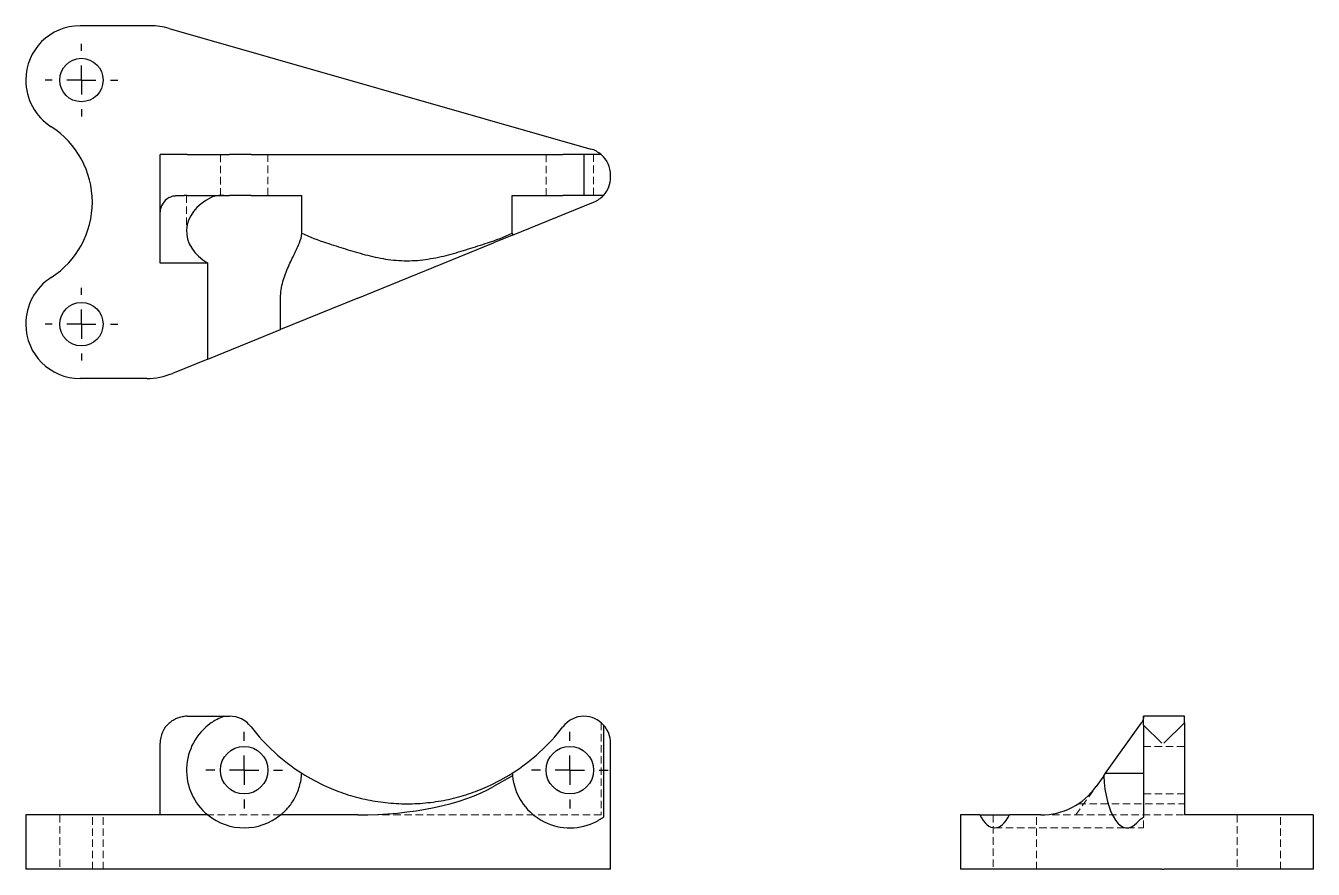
# Model space of a CAD drawing. Header units: millimetres. Extents: x 33 to 253, y 44 to 188.
import ezdxf

# ---------------------------------------------------------------- set-up
doc = ezdxf.new("R2010")
doc.units = ezdxf.units.MM
doc.linetypes.add('HIDDEN', pattern=[1.905, 1.27, -0.635])
doc.layers.add('10', color=7, linetype='Continuous')

# ---------------------------------------------------------------- blocks, each defined once
blk = doc.blocks.new('SW_CENTERMARKSYMBOL_0')
at = {"layer": '10', "color": 0}
for p, q in [((0, 5), (0, 6.56)), ((0, 0), (0, 2.5)), ((-5, 0), (-6.56, 0)), ((0, 0), (-2.5, 0)), ((0, 0), (0, -2.5)), ((0, 0), (2.5, 0)), ((5, 0), (6.56, 0)), ((0, -5), (0, -6.56))]:
    blk.add_line(p, q, dxfattribs=at)
blk = doc.blocks.new('SW_CENTERMARKSYMBOL_1')
at = {"layer": '10', "color": 0}
for p, q in [((0, 5), (0, 6.56)), ((0, 0), (0, 2.5)), ((-5, 0), (-6.56, 0)), ((0, 0), (-2.5, 0)), ((0, 0), (0, -2.5)), ((0, 0), (2.5, 0)), ((5, 0), (6.56, 0)), ((0, -5), (0, -6.56))]:
    blk.add_line(p, q, dxfattribs=at)
blk = doc.blocks.new('SW_CENTERMARKSYMBOL_2')
at = {"layer": '10', "color": 0}
for p, q in [((0, 5), (0, 6.21)), ((0, 0), (0, 2.5)), ((-5, 0), (-6.21, 0)), ((0, 0), (-2.5, 0)), ((0, 0), (0, -2.5)), ((0, 0), (2.5, 0)), ((5, 0), (6.21, 0)), ((0, -5), (0, -6.21))]:
    blk.add_line(p, q, dxfattribs=at)
blk = doc.blocks.new('SW_CENTERMARKSYMBOL_3')
at = {"layer": '10', "color": 0}
for p, q in [((0, 5), (0, 6.21)), ((0, 0), (0, 2.5)), ((-5, 0), (-6.21, 0)), ((0, 0), (-2.5, 0)), ((0, 0), (0, -2.5)), ((0, 0), (2.5, 0)), ((5, 0), (6.21, 0)), ((0, -5), (0, -6.21))]:
    blk.add_line(p, q, dxfattribs=at)

msp = doc.modelspace()

# ---------------------------------------------------------------- linework, layer by layer
at = {"color": 7, "linetype": 'Continuous', "lineweight": 25}
for p, q in [((54.34, 188.16), (42.28, 188.16)), ((57.53, 187.71), (129.64, 167.08)), ((55.97, 156.32), (55.97, 166.12)), ((60.61, 166.12), (55.97, 166.12)), ((60.61, 166.12), (67.84, 166.12)), ((71.53, 166.12), (67.84, 166.12)), ((71.53, 166.12), (124.86, 166.12)), ((128.45, 166.12), (124.86, 166.12)), ((128.45, 166.12), (128.45, 159.16)), ((131.41, 166.12), (128.45, 166.12)), ((133, 162.28), (133, 162.62)), ((60.61, 159.16), (60.08, 159.16)), ((60.61, 159.16), (67.84, 159.16)), ((71.53, 159.16), (67.84, 159.16)), ((71.53, 159.16), (80.2, 159.16)), ((80.2, 152.66), (80.2, 159.16)), ((116.19, 152.66), (116.19, 159.16)), ((116.19, 159.16), (124.86, 159.16)), ((128.45, 159.16), (124.86, 159.16)), ((131.79, 159.16), (128.45, 159.16)), ((55.97, 147.56), (55.97, 156.32)), ((116.23, 152.34), (130.11, 157.98)), ((116.23, 152.34), (113, 151.03)), ((89.79, 141.59), (113, 151.03)), ((64.14, 147.56), (55.97, 147.56)), ((64.14, 131.16), (64.14, 147.56)), ((76.57, 136.21), (76.57, 141.59)), ((89.79, 141.59), (76.57, 136.21)), ((64.14, 131.16), (76.57, 136.21)), ((64.14, 131.16), (58.07, 128.69)), ((53.7, 127.84), (42.28, 127.84)), ((60.61, 70.09), (67.84, 70.09)), ((131.79, 68.57), (131.79, 52.84)), ((217.66, 60.33), (223.79, 68.92)), ((224.16, 68.57), (224.16, 70.09)), ((231.12, 70.09), (224.16, 70.09)), ((231.12, 70.09), (224.16, 70.09)), ((224.16, 70.09), (224.16, 70.09)), ((227.28, 65.45), (224.16, 68.57)), ((224.16, 68.57), (224.16, 52.84)), ((227.62, 65.45), (231.12, 68.95)), ((231.12, 68.95), (231.12, 70.09)), ((231.12, 70.09), (231.12, 70.09)), ((231.12, 68.95), (231.12, 53.19)), ((55.97, 53.19), (55.97, 65.45)), ((133, 43.91), (133, 65.45)), ((116.23, 59.88), (113, 58.05)), ((217.34, 59.88), (216.03, 58.05)), ((217.34, 59.88), (217.66, 60.33)), ((217.66, 60.33), (224.16, 60.33)), ((33, 53.19), (33, 43.91)), ((42.28, 53.19), (33, 53.19)), ((53.7, 53.19), (42.28, 53.19)), ((58.07, 53.19), (53.7, 53.19)), ((64.14, 53.19), (58.07, 53.19)), ((89.79, 53.19), (76.57, 53.19)), ((192.84, 53.19), (192.84, 43.91)), ((193.69, 53.19), (192.84, 53.19)), ((196.16, 53.19), (193.69, 53.19)), ((196.16, 53.19), (201.21, 53.19)), ((206.59, 53.19), (201.21, 53.19)), ((232.08, 53.19), (231.12, 53.19)), ((252.71, 53.19), (232.08, 53.19)), ((253.16, 53.19), (252.71, 53.19)), ((253.16, 53.19), (253.16, 43.91)), ((42.28, 43.91), (33, 43.91)), ((53.7, 43.91), (42.28, 43.91)), ((58.07, 43.91), (53.7, 43.91)), ((130.11, 43.91), (58.07, 43.91)), ((133, 43.91), (130.11, 43.91)), ((193.69, 43.91), (192.84, 43.91)), ((222.98, 43.91), (193.69, 43.91)), ((227.28, 43.91), (222.98, 43.91)), ((227.28, 43.91), (227.62, 43.91)), ((232.08, 43.91), (227.62, 43.91)), ((252.71, 43.91), (232.08, 43.91)), ((253.16, 43.91), (252.71, 43.91))]:
    msp.add_line(p, q, dxfattribs=at)
at = {"color": 7, "linetype": 'HIDDEN', "lineweight": 18}
for p, q in [((66.29, 166.12), (66.29, 159.16)), ((74.42, 159.16), (74.42, 166.12)), ((121.98, 166.12), (121.98, 159.16)), ((130.1, 159.16), (130.1, 166.12)), ((60.49, 159.16), (60.49, 153.03)), ((131.41, 68.95), (131.41, 53.19)), ((231.12, 64.91), (224.16, 64.91)), ((212.56, 53.19), (216.02, 58.04)), ((212.99, 55.1), (231.12, 55.1)), ((224.16, 56.78), (231.12, 56.78)), ((38.8, 53.19), (38.8, 43.91)), ((44.39, 43.91), (44.39, 53.19)), ((46.23, 43.91), (46.23, 53.19)), ((76.57, 53.19), (64.14, 53.19)), ((131.41, 53.19), (89.79, 53.19)), ((198.41, 53.19), (198.41, 43.91)), ((205.83, 43.91), (205.83, 53.19)), ((206.59, 53.19), (212.56, 53.19)), ((212.56, 53.19), (231.12, 53.19)), ((240.17, 53.19), (240.17, 43.91)), ((247.59, 43.91), (247.59, 53.19)), ((198.69, 50.98), (221.33, 50.98)), ((221.33, 50.98), (224.16, 50.98)), ((224.16, 50.98), (224.16, 52.84))]:
    msp.add_line(p, q, dxfattribs=at)
at = {"color": 7, "linetype": 'Continuous', "lineweight": 25}
for centre, radius in [((42.51, 178.88), 3.71), ((42.51, 137.12), 3.71), ((70.35, 60.85), 4.06), ((126.04, 60.85), 4.06)]:
    msp.add_circle(centre, radius, dxfattribs=at)
for centre, radius, start, end in [((42.28, 178.88), 9.28, 90, 180), ((54.34, 176.56), 11.6, 74.0318, 90), ((42.51, 178.88), 9.51, 180, 237.2005), ((29.06, 158), 15.33, 302.7995, 57.2005), ((128.36, 162.62), 4.64, 48.9371, 74.0318), ((128.36, 162.62), 4.64, 0, 48.9371), ((128.36, 162.28), 4.64, 317.7099, 0), ((42.51, 137.12), 9.51, 122.7995, 180), ((42.28, 137.12), 9.28, 180, 270), ((53.7, 139.44), 11.6, 270, 292.128), ((60.61, 65.45), 4.64, 131.7151, 180), ((60.61, 65.45), 4.64, 90, 96.5417), ((70.35, 60.85), 9.86, 125.0717, 230.9386), ((67.84, 65.45), 4.64, 37.4353, 90), ((98.2, 88.69), 33.58, 217.4353, 237.6014), ((98.2, 88.69), 33.58, 302.3986, 322.5647), ((128.55, 65.45), 4.64, 91.1719, 142.5647), ((128.36, 65.45), 4.64, 42.2901, 88.8281), ((128.36, 65.45), 4.64, 0, 42.2901), ((70.35, 60.85), 9.86, 343.5123, 357.008), ((98.2, 88.69), 33.58, 237.6014, 245.8314), ((98.2, 88.69), 33.58, 294.1686, 302.3986), ((126.04, 60.85), 9.86, 182.992, 185.6126), ((126.04, 60.85), 9.86, 185.6126, 294.3653), ((206.59, 64.79), 11.6, 270, 324.4623), ((70.35, 60.85), 9.86, 230.9386, 309.0614)]:
    msp.add_arc(centre, radius, start, end, dxfattribs=at)
for centre, major_axis, ratio, start_param, end_param in [((60.61, 156.32), (4.64, 0), 0.714286, 2.298862, 3.141593), ((70.35, 153.03), (9.86, 0), 0.714286, 2.182913, 4.030638), ((70.35, 153.03), (9.86, 0), 0.714286, 5.995421, 6.230965), ((98.2, 172.92), (33.58, 0), 0.714286, 4.146927, 4.290568), ((98.2, 172.92), (33.58, 0), 0.714286, 5.13421, 5.277851), ((126.04, 153.03), (9.86, 0), 0.714286, 3.193813, 3.239552), ((221.33, 60.85), (0, 9.86), 0.406627, 1.668755, 3.566848), ((89.79, 64.79), (28.53, 0), 0.406627, 4.712389, 5.662936), ((198.69, 60.85), (0, 9.86), 0.406627, 2.459842, 3.823344)]:
    msp.add_ellipse(centre, major_axis=major_axis, ratio=ratio, start_param=start_param, end_param=end_param, dxfattribs=at)
for points, knots in [([(57.52, 158.79), (57.69, 158.9), (57.87, 158.97), (58.26, 159.07), (58.47, 159.1), (58.91, 159.14), (59.14, 159.15), (59.6, 159.16), (59.84, 159.16), (60.08, 159.16)], [0, 0, 0, 0, 0.25, 0.25, 0.5, 0.5, 0.75, 0.75, 1, 1, 1, 1]), ([(66.85, 159.16), (66.46, 159.16), (66.08, 159.14), (65.54, 159.07), (65.36, 159.03), (65.02, 158.93), (64.85, 158.87), (64.69, 158.79)], [0, 0, 0, 0, 0.5, 0.5, 0.75, 0.75, 1, 1, 1, 1]), ([(130.11, 157.98), (130.44, 158.12), (130.74, 158.28), (131.3, 158.68), (131.56, 158.9), (131.79, 159.16)], [0, 0, 0, 0, 0.5, 0.5, 1, 1, 1, 1]), ([(76.57, 141.59), (76.57, 142.57), (76.72, 143.5), (77.04, 144.64), (77.11, 144.86), (77.25, 145.3), (77.33, 145.52), (77.57, 146.15), (77.73, 146.56), (78.08, 147.36), (78.26, 147.74), (78.62, 148.49), (78.79, 148.84), (79.28, 149.86), (79.58, 150.48), (79.81, 151.03)], [0, 0, 0, 0, 0.25, 0.25, 0.3125, 0.3125, 0.375, 0.375, 0.5, 0.5, 0.625, 0.625, 0.75, 0.75, 1, 1, 1, 1]), ([(84.45, 151.03), (85.51, 150.69), (86.59, 150.33), (88.79, 149.65), (89.9, 149.31), (92.18, 148.71), (93.34, 148.45), (95.14, 148.17), (95.75, 148.1), (96.96, 148), (97.57, 147.97), (99.38, 147.97), (100.58, 148.07), (102.38, 148.35), (102.98, 148.46), (104.16, 148.71), (104.74, 148.85), (106.46, 149.3), (107.58, 149.64), (109.79, 150.33), (110.88, 150.69), (111.95, 151.03)], [0, 0, 0, 0, 0.125, 0.125, 0.25, 0.25, 0.375, 0.375, 0.4375, 0.4375, 0.5, 0.5, 0.625, 0.625, 0.6875, 0.6875, 0.75, 0.75, 0.875, 0.875, 1, 1, 1, 1]), ([(57.52, 68.92), (57.69, 69.06), (57.87, 69.2), (58.26, 69.46), (58.47, 69.58), (58.91, 69.78), (59.14, 69.86), (59.6, 69.99), (59.84, 70.03), (60.08, 70.06)], [0, 0, 0, 0, 0.25, 0.25, 0.5, 0.5, 0.75, 0.75, 1, 1, 1, 1]), ([(66.85, 70.06), (66.46, 69.91), (66.08, 69.74), (65.54, 69.45), (65.36, 69.35), (65.02, 69.14), (64.85, 69.03), (64.69, 68.92)], [0, 0, 0, 0, 0.5, 0.5, 0.75, 0.75, 1, 1, 1, 1]), ([(224.16, 70.06), (224.16, 69.91), (224.14, 69.74), (224.07, 69.45), (224.03, 69.35), (223.93, 69.14), (223.87, 69.03), (223.79, 68.92)], [0, 0, 0, 0, 0.5, 0.5, 0.75, 0.75, 1, 1, 1, 1]), ([(76.57, 53.19), (76.57, 53.19), (76.72, 53.31), (77.04, 53.59), (77.11, 53.66), (77.25, 53.8), (77.33, 53.87), (77.57, 54.11), (77.73, 54.3), (78.08, 54.71), (78.26, 54.94), (78.62, 55.45), (78.79, 55.73), (79.28, 56.61), (79.58, 57.28), (79.81, 58.05)], [0, 0, 0, 0, 0.25, 0.25, 0.3125, 0.3125, 0.375, 0.375, 0.5, 0.5, 0.625, 0.625, 0.75, 0.75, 1, 1, 1, 1]), ([(84.45, 58.05), (85.51, 57.57), (86.59, 57.15), (88.79, 56.43), (89.9, 56.12), (92.18, 55.63), (93.34, 55.43), (95.14, 55.24), (95.75, 55.19), (96.96, 55.12), (97.57, 55.1), (99.38, 55.1), (100.58, 55.17), (102.38, 55.36), (102.98, 55.44), (104.16, 55.63), (104.74, 55.74), (106.46, 56.11), (107.58, 56.42), (109.79, 57.15), (110.88, 57.57), (111.95, 58.05)], [0, 0, 0, 0, 0.125, 0.125, 0.25, 0.25, 0.375, 0.375, 0.4375, 0.4375, 0.5, 0.5, 0.625, 0.625, 0.6875, 0.6875, 0.75, 0.75, 0.875, 0.875, 1, 1, 1, 1]), ([(130.11, 51.86), (130.44, 52.01), (130.74, 52.17), (131.3, 52.5), (131.56, 52.67), (131.79, 52.84)], [0, 0, 0, 0, 0.5, 0.5, 1, 1, 1, 1]), ([(222.98, 51.86), (223.12, 52.01), (223.28, 52.17), (223.68, 52.5), (223.9, 52.67), (224.16, 52.84)], [0, 0, 0, 0, 0.5, 0.5, 1, 1, 1, 1])]:
    msp.add_open_spline(points, degree=3, knots=knots, dxfattribs=at)

# ---------------------------------------------------------------- block references
at = {"layer": '10'}
for name, p in [('SW_CENTERMARKSYMBOL_2', (42.51, 178.88)), ('SW_CENTERMARKSYMBOL_3', (42.51, 137.12)), ('SW_CENTERMARKSYMBOL_0', (70.35, 60.85)), ('SW_CENTERMARKSYMBOL_1', (126.04, 60.85))]:
    msp.add_blockref(name, p, dxfattribs=at)

doc.saveas('drawing.dxf')
